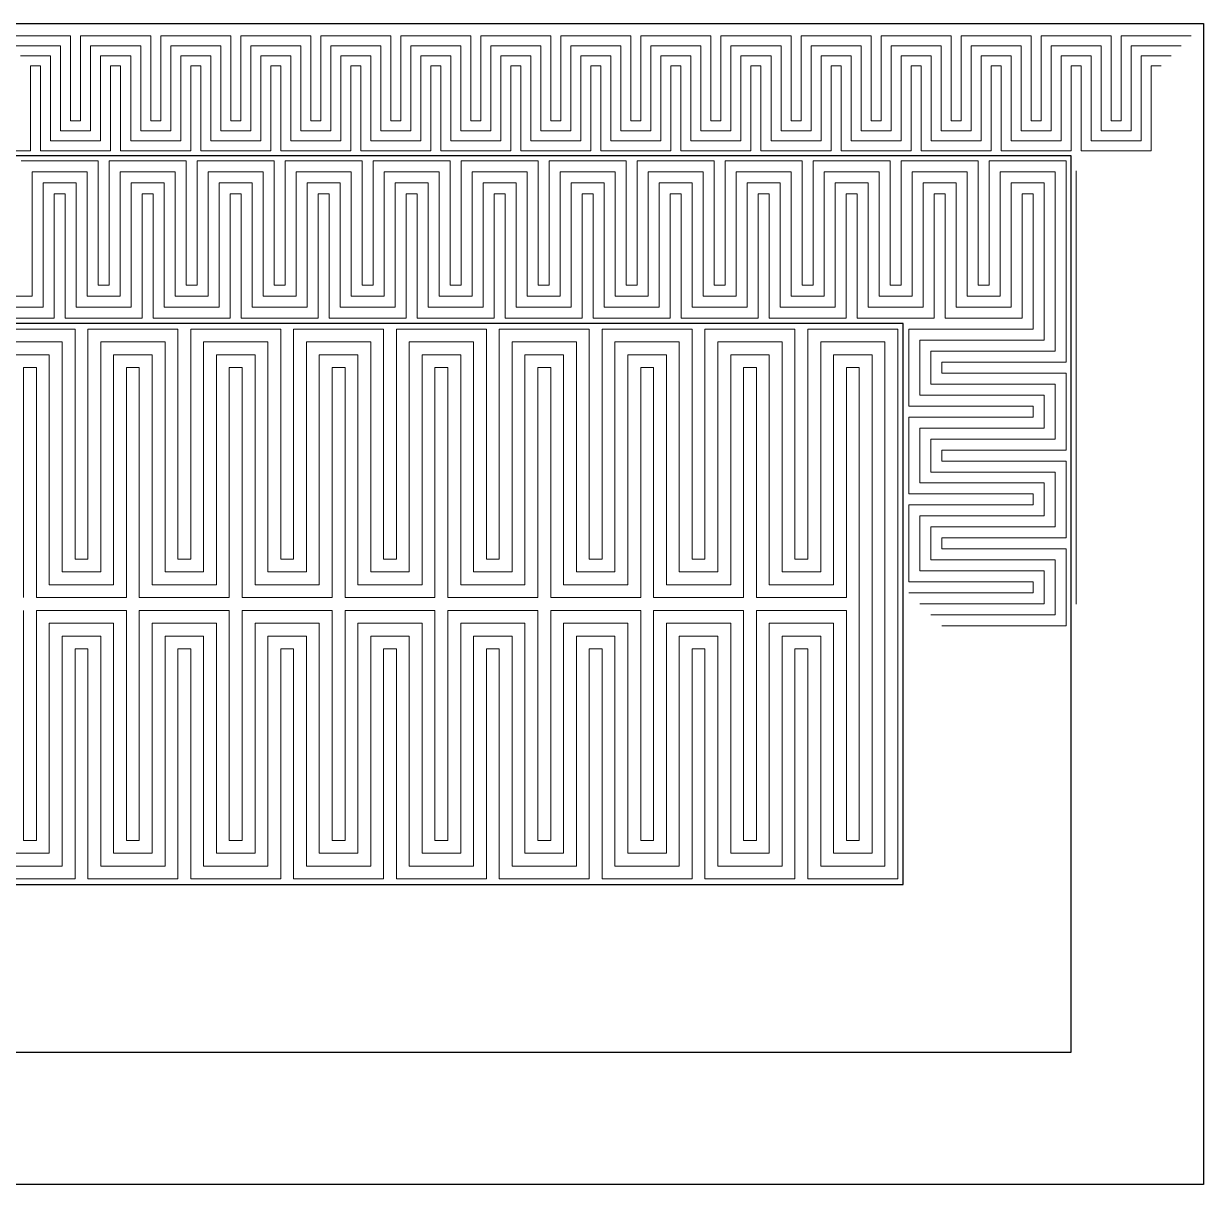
# Model space of a CAD drawing. Header units: millimetres. Extents: x -5937 to 68925, y -3068 to 5300.
# Drawn here: x 35581 to 36404, y 2524 to 3334 of the extents above; entities that cross this region are included whole.
import ezdxf

# ---------------------------------------------------------------- set-up
doc = ezdxf.new("R2010")
doc.units = ezdxf.units.MM
doc.header["$LTSCALE"] = 7
doc.layers.add('参照', color=6, linetype='Continuous', lineweight=9)

msp = doc.modelspace()

# ---------------------------------------------------------------- linework, layer by layer
for p, q in [((35053.984, 3334.086), (36403.984, 3334.086)), ((36403.984, 3334.086), (36403.984, 2524.086)), ((36311.729, 3241.831), (35146.24, 3241.831)), ((36311.729, 2616.342), (36311.729, 3241.831)), ((36194.666, 3124.767), (35263.303, 3124.767)), ((36194.666, 2733.405), (36194.666, 3124.767)), ((35263.303, 2733.405), (36194.666, 2733.405)), ((35146.24, 2616.342), (36311.729, 2616.342)), ((36403.984, 2524.086), (35053.984, 2524.086))]:
    msp.add_line(p, q)
at = {"layer": '参照'}
for p, q in [((35564.977, 3325.586), (35613.83, 3325.586)), ((35613.83, 3325.586), (35613.83, 3266.257)), ((35620.809, 3266.257), (35620.809, 3325.586)), ((35620.809, 3325.586), (35669.663, 3325.586)), ((35669.663, 3325.586), (35669.663, 3266.257)), ((35676.642, 3266.257), (35676.642, 3325.586)), ((35676.642, 3325.586), (35725.495, 3325.586)), ((35725.495, 3325.586), (35725.495, 3266.257)), ((35732.474, 3266.257), (35732.474, 3325.586)), ((35732.474, 3325.586), (35781.327, 3325.586)), ((35781.327, 3325.586), (35781.327, 3266.257)), ((35788.306, 3266.257), (35788.306, 3325.586)), ((35788.306, 3325.586), (35837.16, 3325.586)), ((35837.16, 3325.586), (35837.16, 3266.257)), ((35844.139, 3266.257), (35844.139, 3325.586)), ((35844.139, 3325.586), (35892.992, 3325.586)), ((35892.992, 3325.586), (35892.992, 3266.257)), ((35899.971, 3266.257), (35899.971, 3325.586)), ((35899.971, 3325.586), (35948.825, 3325.586)), ((35948.825, 3325.586), (35948.825, 3266.257)), ((35955.804, 3266.257), (35955.804, 3325.586)), ((35955.804, 3325.586), (36004.657, 3325.586)), ((36004.657, 3325.586), (36004.657, 3266.257)), ((36011.636, 3266.257), (36011.636, 3325.586)), ((36011.636, 3325.586), (36060.49, 3325.586)), ((36060.49, 3325.586), (36060.49, 3266.257)), ((36067.469, 3266.257), (36067.469, 3325.586)), ((36067.469, 3325.586), (36116.322, 3325.586)), ((36116.322, 3325.586), (36116.322, 3266.257)), ((36123.301, 3266.257), (36123.301, 3325.586)), ((36123.301, 3325.586), (36172.155, 3325.586)), ((36172.155, 3325.586), (36172.155, 3266.257)), ((36179.134, 3266.257), (36179.134, 3325.586)), ((36179.134, 3325.586), (36227.987, 3325.586)), ((36227.987, 3325.586), (36227.987, 3266.257)), ((36234.966, 3266.257), (36234.966, 3325.586)), ((36234.966, 3325.586), (36283.82, 3325.586)), ((36283.82, 3325.586), (36283.82, 3266.257)), ((36290.799, 3266.257), (36290.799, 3325.586)), ((36290.799, 3325.586), (36339.652, 3325.586)), ((36339.652, 3325.586), (36339.652, 3266.257)), ((36346.631, 3266.257), (36346.631, 3325.586)), ((36346.631, 3325.586), (36395.484, 3325.586)), ((35571.956, 3318.607), (35606.851, 3318.607)), ((35606.851, 3318.607), (35606.851, 3259.278)), ((35627.788, 3259.278), (35627.788, 3318.607)), ((35627.788, 3318.607), (35662.683, 3318.607)), ((35662.683, 3318.607), (35662.683, 3259.278)), ((35683.621, 3259.278), (35683.621, 3318.607)), ((35683.621, 3318.607), (35718.516, 3318.607)), ((35718.516, 3318.607), (35718.516, 3259.278)), ((35739.453, 3259.278), (35739.453, 3318.607)), ((35739.453, 3318.607), (35774.348, 3318.607)), ((35774.348, 3318.607), (35774.348, 3259.278)), ((35795.286, 3259.278), (35795.286, 3318.607)), ((35795.286, 3318.607), (35830.181, 3318.607)), ((35830.181, 3318.607), (35830.181, 3259.278)), ((35851.118, 3259.278), (35851.118, 3318.607)), ((35851.118, 3318.607), (35886.013, 3318.607)), ((35886.013, 3318.607), (35886.013, 3259.278)), ((35906.95, 3259.278), (35906.95, 3318.607)), ((35906.95, 3318.607), (35941.846, 3318.607)), ((35941.846, 3318.607), (35941.846, 3259.278)), ((35962.783, 3259.278), (35962.783, 3318.607)), ((35962.783, 3318.607), (35997.678, 3318.607)), ((35997.678, 3318.607), (35997.678, 3259.278)), ((36018.615, 3259.278), (36018.615, 3318.607)), ((36018.615, 3318.607), (36053.511, 3318.607)), ((36053.511, 3318.607), (36053.511, 3259.278)), ((36074.448, 3259.278), (36074.448, 3318.607)), ((36074.448, 3318.607), (36109.343, 3318.607)), ((36109.343, 3318.607), (36109.343, 3259.278)), ((36130.28, 3259.278), (36130.28, 3318.607)), ((36130.28, 3318.607), (36165.176, 3318.607)), ((36165.176, 3318.607), (36165.176, 3259.278)), ((36186.113, 3259.278), (36186.113, 3318.607)), ((36186.113, 3318.607), (36221.008, 3318.607)), ((36221.008, 3318.607), (36221.008, 3259.278)), ((36241.945, 3259.278), (36241.945, 3318.607)), ((36241.945, 3318.607), (36276.841, 3318.607)), ((36276.841, 3318.607), (36276.841, 3259.278)), ((36297.778, 3259.278), (36297.778, 3318.607)), ((36297.778, 3318.607), (36332.673, 3318.607)), ((36332.673, 3318.607), (36332.673, 3259.278)), ((36353.61, 3259.278), (36353.61, 3318.607)), ((36353.61, 3318.607), (36388.505, 3318.607)), ((35578.935, 3311.628), (35599.872, 3311.628)), ((35599.872, 3311.628), (35599.872, 3252.299)), ((35634.767, 3252.299), (35634.767, 3311.628)), ((35634.767, 3311.628), (35655.704, 3311.628)), ((35655.704, 3311.628), (35655.704, 3252.299)), ((35690.6, 3252.299), (35690.6, 3311.628)), ((35690.6, 3311.628), (35711.537, 3311.628)), ((35711.537, 3311.628), (35711.537, 3252.299)), ((35746.432, 3252.299), (35746.432, 3311.628)), ((35746.432, 3311.628), (35767.369, 3311.628)), ((35767.369, 3311.628), (35767.369, 3252.299)), ((35802.265, 3252.299), (35802.265, 3311.628)), ((35802.265, 3311.628), (35823.202, 3311.628)), ((35823.202, 3311.628), (35823.202, 3252.299)), ((35858.097, 3252.299), (35858.097, 3311.628)), ((35858.097, 3311.628), (35879.034, 3311.628)), ((35879.034, 3311.628), (35879.034, 3252.299)), ((35913.93, 3252.299), (35913.93, 3311.628)), ((35913.93, 3311.628), (35934.867, 3311.628)), ((35934.867, 3311.628), (35934.867, 3252.299)), ((35969.762, 3252.299), (35969.762, 3311.628)), ((35969.762, 3311.628), (35990.699, 3311.628)), ((35990.699, 3311.628), (35990.699, 3252.299)), ((36025.594, 3252.299), (36025.594, 3311.628)), ((36025.594, 3311.628), (36046.532, 3311.628)), ((36046.532, 3311.628), (36046.532, 3252.299)), ((36081.427, 3252.299), (36081.427, 3311.628)), ((36081.427, 3311.628), (36102.364, 3311.628)), ((36102.364, 3311.628), (36102.364, 3252.299)), ((36137.259, 3252.299), (36137.259, 3311.628)), ((36137.259, 3311.628), (36158.197, 3311.628)), ((36158.197, 3311.628), (36158.197, 3252.299)), ((36193.092, 3252.299), (36193.092, 3311.628)), ((36193.092, 3311.628), (36214.029, 3311.628)), ((36214.029, 3311.628), (36214.029, 3252.299)), ((36248.924, 3252.299), (36248.924, 3311.628)), ((36248.924, 3311.628), (36269.861, 3311.628)), ((36269.861, 3311.628), (36269.861, 3252.299)), ((36304.757, 3252.299), (36304.757, 3311.628)), ((36304.757, 3311.628), (36325.694, 3311.628)), ((36325.694, 3311.628), (36325.694, 3252.299)), ((36360.589, 3252.299), (36360.589, 3311.628)), ((36360.589, 3311.628), (36381.526, 3311.628)), ((35585.914, 3245.32), (35585.914, 3304.649)), ((35585.914, 3304.649), (35592.893, 3304.649)), ((35592.893, 3304.649), (35592.893, 3245.32)), ((35641.746, 3245.32), (35641.746, 3304.649)), ((35641.746, 3304.649), (35648.725, 3304.649)), ((35648.725, 3304.649), (35648.725, 3245.32)), ((35697.579, 3245.32), (35697.579, 3304.649)), ((35697.579, 3304.649), (35704.558, 3304.649)), ((35704.558, 3304.649), (35704.558, 3245.32)), ((35753.411, 3245.32), (35753.411, 3304.649)), ((35753.411, 3304.649), (35760.39, 3304.649)), ((35760.39, 3304.649), (35760.39, 3245.32)), ((35809.244, 3245.32), (35809.244, 3304.649)), ((35809.244, 3304.649), (35816.223, 3304.649)), ((35816.223, 3304.649), (35816.223, 3245.32)), ((35865.076, 3245.32), (35865.076, 3304.649)), ((35865.076, 3304.649), (35872.055, 3304.649)), ((35872.055, 3304.649), (35872.055, 3245.32)), ((35920.909, 3245.32), (35920.909, 3304.649)), ((35920.909, 3304.649), (35927.888, 3304.649)), ((35927.888, 3304.649), (35927.888, 3245.32)), ((35976.741, 3245.32), (35976.741, 3304.649)), ((35976.741, 3304.649), (35983.72, 3304.649)), ((35983.72, 3304.649), (35983.72, 3245.32)), ((36032.573, 3245.32), (36032.573, 3304.649)), ((36032.573, 3304.649), (36039.553, 3304.649)), ((36039.553, 3304.649), (36039.553, 3245.32)), ((36088.406, 3245.32), (36088.406, 3304.649)), ((36088.406, 3304.649), (36095.385, 3304.649)), ((36095.385, 3304.649), (36095.385, 3245.32)), ((36144.238, 3245.32), (36144.238, 3304.649)), ((36144.238, 3304.649), (36151.217, 3304.649)), ((36151.217, 3304.649), (36151.217, 3245.32)), ((36200.071, 3245.32), (36200.071, 3304.649)), ((36200.071, 3304.649), (36207.05, 3304.649)), ((36207.05, 3304.649), (36207.05, 3245.32)), ((36255.903, 3245.32), (36255.903, 3304.649)), ((36255.903, 3304.649), (36262.882, 3304.649)), ((36262.882, 3304.649), (36262.882, 3245.32)), ((36311.736, 3245.32), (36311.736, 3304.649)), ((36311.736, 3304.649), (36318.715, 3304.649)), ((36318.715, 3304.649), (36318.715, 3245.32)), ((36367.568, 3245.32), (36367.568, 3304.649)), ((36367.568, 3304.649), (36374.547, 3304.649)), ((35606.851, 3259.278), (35627.788, 3259.278)), ((35613.83, 3266.257), (35620.809, 3266.257)), ((35662.683, 3259.278), (35683.621, 3259.278)), ((35669.663, 3266.257), (35676.642, 3266.257)), ((35718.516, 3259.278), (35739.453, 3259.278)), ((35725.495, 3266.257), (35732.474, 3266.257)), ((35774.348, 3259.278), (35795.286, 3259.278)), ((35781.327, 3266.257), (35788.306, 3266.257)), ((35830.181, 3259.278), (35851.118, 3259.278)), ((35837.16, 3266.257), (35844.139, 3266.257)), ((35886.013, 3259.278), (35906.95, 3259.278)), ((35892.992, 3266.257), (35899.971, 3266.257)), ((35941.846, 3259.278), (35962.783, 3259.278)), ((35948.825, 3266.257), (35955.804, 3266.257)), ((35997.678, 3259.278), (36018.615, 3259.278)), ((36004.657, 3266.257), (36011.636, 3266.257)), ((36053.511, 3259.278), (36074.448, 3259.278)), ((36060.49, 3266.257), (36067.469, 3266.257)), ((36109.343, 3259.278), (36130.28, 3259.278)), ((36116.322, 3266.257), (36123.301, 3266.257)), ((36165.176, 3259.278), (36186.113, 3259.278)), ((36172.155, 3266.257), (36179.134, 3266.257)), ((36221.008, 3259.278), (36241.945, 3259.278)), ((36227.987, 3266.257), (36234.966, 3266.257)), ((36276.841, 3259.278), (36297.778, 3259.278)), ((36283.82, 3266.257), (36290.799, 3266.257)), ((36332.673, 3259.278), (36353.61, 3259.278)), ((36339.652, 3266.257), (36346.631, 3266.257)), ((35599.872, 3252.299), (35634.767, 3252.299)), ((35655.704, 3252.299), (35690.6, 3252.299)), ((35711.537, 3252.299), (35746.432, 3252.299)), ((35767.369, 3252.299), (35802.265, 3252.299)), ((35823.202, 3252.299), (35858.097, 3252.299)), ((35879.034, 3252.299), (35913.93, 3252.299)), ((35934.867, 3252.299), (35969.762, 3252.299)), ((35990.699, 3252.299), (36025.594, 3252.299)), ((36046.532, 3252.299), (36081.427, 3252.299)), ((36102.364, 3252.299), (36137.259, 3252.299)), ((36158.197, 3252.299), (36193.092, 3252.299)), ((36214.029, 3252.299), (36248.924, 3252.299)), ((36269.861, 3252.299), (36304.757, 3252.299)), ((36325.694, 3252.299), (36360.589, 3252.299)), ((35537.06, 3245.32), (35585.914, 3245.32)), ((35592.893, 3245.32), (35641.746, 3245.32)), ((35648.725, 3245.32), (35697.579, 3245.32)), ((35704.558, 3245.32), (35753.411, 3245.32)), ((35760.39, 3245.32), (35809.244, 3245.32)), ((35816.223, 3245.32), (35865.076, 3245.32)), ((35872.055, 3245.32), (35920.909, 3245.32)), ((35927.888, 3245.32), (35976.741, 3245.32)), ((35983.72, 3245.32), (36032.573, 3245.32)), ((36039.553, 3245.32), (36088.406, 3245.32)), ((36095.385, 3245.32), (36144.238, 3245.32)), ((36151.217, 3245.32), (36200.071, 3245.32)), ((36207.05, 3245.32), (36255.903, 3245.32)), ((36262.882, 3245.32), (36311.736, 3245.32)), ((36318.715, 3245.32), (36367.568, 3245.32)), ((35633.145, 3238.341), (35579.376, 3238.341)), ((35633.081, 3151.62), (35633.081, 3238.341)), ((35694.523, 3238.341), (35640.754, 3238.341)), ((35640.754, 3151.62), (35640.754, 3238.341)), ((35694.459, 3151.62), (35694.459, 3238.341)), ((35755.901, 3238.341), (35702.132, 3238.341)), ((35702.132, 3151.62), (35702.132, 3238.341)), ((35755.837, 3151.62), (35755.837, 3238.341)), ((35817.279, 3238.341), (35763.51, 3238.341)), ((35763.51, 3151.62), (35763.51, 3238.341)), ((35817.215, 3151.62), (35817.215, 3238.341)), ((35878.657, 3238.341), (35824.888, 3238.341)), ((35824.888, 3151.62), (35824.888, 3238.341)), ((35878.593, 3151.62), (35878.593, 3238.341)), ((35940.035, 3238.341), (35886.266, 3238.341)), ((35886.266, 3151.62), (35886.266, 3238.341)), ((35939.971, 3151.62), (35939.971, 3238.341)), ((36001.413, 3238.341), (35947.644, 3238.341)), ((35947.644, 3151.62), (35947.644, 3238.341)), ((36001.349, 3151.62), (36001.349, 3238.341)), ((36062.791, 3238.341), (36009.022, 3238.341)), ((36009.022, 3151.62), (36009.022, 3238.341)), ((36062.727, 3151.62), (36062.727, 3238.341)), ((36124.169, 3238.341), (36070.4, 3238.341)), ((36070.4, 3151.62), (36070.4, 3238.341)), ((36124.105, 3151.62), (36124.105, 3238.341)), ((36185.547, 3238.341), (36131.778, 3238.341)), ((36131.778, 3151.62), (36131.778, 3238.341)), ((36185.483, 3151.62), (36185.483, 3238.341)), ((36246.925, 3238.341), (36193.156, 3238.341)), ((36193.156, 3151.62), (36193.156, 3238.341)), ((36246.861, 3151.62), (36246.861, 3238.341)), ((36254.534, 3151.62), (36254.534, 3238.341)), ((36308.303, 3238.341), (36254.534, 3238.341)), ((36308.239, 3238.341), (36308.239, 3097.914)), ((35625.409, 3230.669), (35587.048, 3230.669)), ((35587.048, 3143.948), (35587.048, 3230.669)), ((35625.409, 3143.948), (35625.409, 3230.669)), ((35686.787, 3230.669), (35648.426, 3230.669)), ((35648.426, 3143.948), (35648.426, 3230.669)), ((35686.787, 3143.948), (35686.787, 3230.669)), ((35748.165, 3230.669), (35709.804, 3230.669)), ((35709.804, 3143.948), (35709.804, 3230.669)), ((35748.165, 3143.948), (35748.165, 3230.669)), ((35809.543, 3230.669), (35771.182, 3230.669)), ((35771.182, 3143.948), (35771.182, 3230.669)), ((35809.543, 3143.948), (35809.543, 3230.669)), ((35870.921, 3230.669), (35832.56, 3230.669)), ((35832.56, 3143.948), (35832.56, 3230.669)), ((35870.921, 3143.948), (35870.921, 3230.669)), ((35932.299, 3230.669), (35893.938, 3230.669)), ((35893.938, 3143.948), (35893.938, 3230.669)), ((35932.299, 3143.948), (35932.299, 3230.669)), ((35993.677, 3230.669), (35955.316, 3230.669)), ((35955.316, 3143.948), (35955.316, 3230.669)), ((35993.677, 3143.948), (35993.677, 3230.669)), ((36055.055, 3230.669), (36016.694, 3230.669)), ((36016.694, 3143.948), (36016.694, 3230.669)), ((36055.055, 3143.948), (36055.055, 3230.669)), ((36116.433, 3230.669), (36078.072, 3230.669)), ((36078.072, 3143.948), (36078.072, 3230.669)), ((36116.433, 3143.948), (36116.433, 3230.669)), ((36177.811, 3230.669), (36139.45, 3230.669)), ((36139.45, 3143.948), (36139.45, 3230.669)), ((36177.811, 3143.948), (36177.811, 3230.669)), ((36239.189, 3230.669), (36200.828, 3230.669)), ((36200.828, 3143.948), (36200.828, 3230.669)), ((36239.189, 3143.948), (36239.189, 3230.669)), ((36262.206, 3143.948), (36262.206, 3230.669)), ((36300.567, 3230.669), (36262.206, 3230.669)), ((36300.567, 3230.669), (36300.567, 3105.587)), ((35617.737, 3222.996), (35594.72, 3222.996)), ((35594.72, 3136.276), (35594.72, 3222.996)), ((35617.737, 3136.276), (35617.737, 3222.996)), ((35679.115, 3222.996), (35656.098, 3222.996)), ((35656.098, 3136.276), (35656.098, 3222.996)), ((35679.115, 3136.276), (35679.115, 3222.996)), ((35740.493, 3222.996), (35717.476, 3222.996)), ((35717.476, 3136.276), (35717.476, 3222.996)), ((35740.493, 3136.276), (35740.493, 3222.996)), ((35801.871, 3222.996), (35778.854, 3222.996)), ((35778.854, 3136.276), (35778.854, 3222.996)), ((35801.871, 3136.276), (35801.871, 3222.996)), ((35863.249, 3222.996), (35840.232, 3222.996)), ((35840.232, 3136.276), (35840.232, 3222.996)), ((35863.249, 3136.276), (35863.249, 3222.996)), ((35924.627, 3222.996), (35901.61, 3222.996)), ((35901.61, 3136.276), (35901.61, 3222.996)), ((35924.627, 3136.276), (35924.627, 3222.996)), ((35986.005, 3222.996), (35962.988, 3222.996)), ((35962.988, 3136.276), (35962.988, 3222.996)), ((35986.005, 3136.276), (35986.005, 3222.996)), ((36047.383, 3222.996), (36024.366, 3222.996)), ((36024.366, 3136.276), (36024.366, 3222.996)), ((36047.383, 3136.276), (36047.383, 3222.996)), ((36108.761, 3222.996), (36085.744, 3222.996)), ((36085.744, 3136.276), (36085.744, 3222.996)), ((36108.761, 3136.276), (36108.761, 3222.996)), ((36170.139, 3222.996), (36147.122, 3222.996)), ((36147.122, 3136.276), (36147.122, 3222.996)), ((36170.139, 3136.276), (36170.139, 3222.996)), ((36231.517, 3222.996), (36208.5, 3222.996)), ((36208.5, 3136.276), (36208.5, 3222.996)), ((36231.517, 3136.276), (36231.517, 3222.996)), ((36269.878, 3136.276), (36269.878, 3222.996)), ((36292.895, 3222.996), (36269.878, 3222.996)), ((36292.895, 3222.996), (36292.895, 3113.259)), ((35610.065, 3215.324), (35602.392, 3215.324)), ((35602.392, 3128.603), (35602.392, 3215.324)), ((35610.065, 3128.603), (35610.065, 3215.324)), ((35671.443, 3215.324), (35663.77, 3215.324)), ((35663.77, 3128.603), (35663.77, 3215.324)), ((35671.443, 3128.603), (35671.443, 3215.324)), ((35732.821, 3215.324), (35725.148, 3215.324)), ((35725.148, 3128.603), (35725.148, 3215.324)), ((35732.821, 3128.603), (35732.821, 3215.324)), ((35794.199, 3215.324), (35786.526, 3215.324)), ((35786.526, 3128.603), (35786.526, 3215.324)), ((35794.199, 3128.603), (35794.199, 3215.324)), ((35855.577, 3215.324), (35847.904, 3215.324)), ((35847.904, 3128.603), (35847.904, 3215.324)), ((35855.577, 3128.603), (35855.577, 3215.324)), ((35916.955, 3215.324), (35909.282, 3215.324)), ((35909.282, 3128.603), (35909.282, 3215.324)), ((35916.955, 3128.603), (35916.955, 3215.324)), ((35978.333, 3215.324), (35970.66, 3215.324)), ((35970.66, 3128.603), (35970.66, 3215.324)), ((35978.333, 3128.603), (35978.333, 3215.324)), ((36039.711, 3215.324), (36032.038, 3215.324)), ((36032.038, 3128.603), (36032.038, 3215.324)), ((36039.711, 3128.603), (36039.711, 3215.324)), ((36101.089, 3215.324), (36093.416, 3215.324)), ((36093.416, 3128.603), (36093.416, 3215.324)), ((36101.089, 3128.603), (36101.089, 3215.324)), ((36162.467, 3215.324), (36154.794, 3215.324)), ((36154.794, 3128.603), (36154.794, 3215.324)), ((36162.467, 3128.603), (36162.467, 3215.324)), ((36223.845, 3215.324), (36216.172, 3215.324)), ((36216.172, 3128.603), (36216.172, 3215.324)), ((36223.845, 3128.603), (36223.845, 3215.324)), ((36277.55, 3128.603), (36277.55, 3215.324)), ((36285.223, 3215.324), (36277.55, 3215.324)), ((36285.223, 3215.324), (36285.223, 3120.931)), ((35587.048, 3143.948), (35564.031, 3143.948)), ((35648.426, 3143.948), (35625.409, 3143.948)), ((35640.754, 3151.62), (35633.081, 3151.62)), ((35709.804, 3143.948), (35686.787, 3143.948)), ((35702.132, 3151.62), (35694.459, 3151.62)), ((35771.182, 3143.948), (35748.165, 3143.948)), ((35763.51, 3151.62), (35755.837, 3151.62)), ((35832.56, 3143.948), (35809.543, 3143.948)), ((35824.888, 3151.62), (35817.215, 3151.62)), ((35893.938, 3143.948), (35870.921, 3143.948)), ((35886.266, 3151.62), (35878.593, 3151.62)), ((35955.316, 3143.948), (35932.299, 3143.948)), ((35947.644, 3151.62), (35939.971, 3151.62)), ((36016.694, 3143.948), (35993.677, 3143.948)), ((36009.022, 3151.62), (36001.349, 3151.62)), ((36078.072, 3143.948), (36055.055, 3143.948)), ((36070.4, 3151.62), (36062.727, 3151.62)), ((36139.45, 3143.948), (36116.433, 3143.948)), ((36131.778, 3151.62), (36124.105, 3151.62)), ((36200.828, 3143.948), (36177.811, 3143.948)), ((36193.156, 3151.62), (36185.483, 3151.62)), ((36262.206, 3143.948), (36239.189, 3143.948)), ((36254.534, 3151.62), (36246.861, 3151.62)), ((35594.72, 3136.276), (35556.359, 3136.276)), ((35656.098, 3136.276), (35617.737, 3136.276)), ((35717.476, 3136.276), (35679.115, 3136.276)), ((35778.854, 3136.276), (35740.493, 3136.276)), ((35840.232, 3136.276), (35801.871, 3136.276)), ((35901.61, 3136.276), (35863.249, 3136.276)), ((35962.988, 3136.276), (35924.627, 3136.276)), ((36024.366, 3136.276), (35986.005, 3136.276)), ((36085.744, 3136.276), (36047.383, 3136.276)), ((36147.122, 3136.276), (36108.761, 3136.276)), ((36208.5, 3136.276), (36170.139, 3136.276)), ((36269.878, 3136.276), (36231.517, 3136.276)), ((35602.392, 3128.603), (35548.687, 3128.603)), ((35663.77, 3128.603), (35610.065, 3128.603)), ((35725.148, 3128.603), (35671.443, 3128.603)), ((35786.526, 3128.603), (35732.821, 3128.603)), ((35847.904, 3128.603), (35794.199, 3128.603)), ((35909.282, 3128.603), (35855.577, 3128.603)), ((35970.66, 3128.603), (35916.955, 3128.603)), ((36032.038, 3128.603), (35978.333, 3128.603)), ((36093.416, 3128.603), (36039.711, 3128.603)), ((36154.794, 3128.603), (36101.089, 3128.603)), ((36216.172, 3128.603), (36162.467, 3128.603)), ((36277.55, 3128.603), (36223.845, 3128.603)), ((35554.111, 3120.931), (35616.886, 3120.931)), ((35616.886, 3120.931), (35616.886, 2960.474)), ((35625.854, 3120.931), (35625.854, 2960.474)), ((35625.854, 3120.931), (35688.629, 3120.931)), ((35688.629, 3120.931), (35688.629, 2960.474)), ((35697.597, 3120.931), (35697.597, 2960.474)), ((35697.597, 3120.931), (35760.372, 3120.931)), ((35760.372, 3120.931), (35760.372, 2960.474)), ((35769.34, 3120.931), (35769.34, 2960.474)), ((35769.34, 3120.931), (35832.115, 3120.931)), ((35832.115, 3120.931), (35832.115, 2960.474)), ((35841.083, 3120.931), (35841.083, 2960.474)), ((35841.083, 3120.931), (35903.858, 3120.931)), ((35903.858, 3120.931), (35903.858, 2960.474)), ((35912.826, 3120.931), (35912.826, 2960.474)), ((35912.826, 3120.931), (35975.601, 3120.931)), ((35975.601, 3120.931), (35975.601, 2960.474)), ((35984.569, 3120.931), (35984.569, 2960.474)), ((35984.569, 3120.931), (36047.344, 3120.931)), ((36047.344, 3120.931), (36047.344, 2960.474)), ((36056.312, 3120.931), (36056.312, 2960.474)), ((36056.312, 3120.931), (36119.087, 3120.931)), ((36119.087, 3120.931), (36119.087, 2960.474)), ((36128.054, 3120.931), (36128.054, 2960.474)), ((36128.054, 3120.931), (36190.829, 3120.931)), ((36190.829, 2737.241), (36190.829, 3120.931)), ((36198.502, 3120.931), (36285.223, 3120.931)), ((36198.502, 3067.225), (36198.502, 3120.931)), ((35607.918, 3111.963), (35563.079, 3111.963)), ((35607.918, 3111.963), (35607.918, 2951.506)), ((35679.661, 3111.963), (35634.822, 3111.963)), ((35634.822, 3111.963), (35634.822, 2951.506)), ((35679.661, 3111.963), (35679.661, 2951.506)), ((35706.565, 3111.963), (35706.565, 2951.506)), ((35751.404, 3111.963), (35706.565, 3111.963)), ((35751.404, 3111.963), (35751.404, 2951.506)), ((35823.147, 3111.963), (35778.308, 3111.963)), ((35778.308, 3111.963), (35778.308, 2951.506)), ((35823.147, 3111.963), (35823.147, 2951.506)), ((35850.051, 3111.963), (35850.051, 2951.506)), ((35894.89, 3111.963), (35850.051, 3111.963)), ((35894.89, 3111.963), (35894.89, 2951.506)), ((35966.633, 3111.963), (35921.794, 3111.963)), ((35921.794, 3111.963), (35921.794, 2951.506)), ((35966.633, 3111.963), (35966.633, 2951.506)), ((35993.536, 3111.963), (35993.536, 2951.506)), ((36038.376, 3111.963), (35993.536, 3111.963)), ((36038.376, 3111.963), (36038.376, 2951.506)), ((36110.119, 3111.963), (36065.279, 3111.963)), ((36065.279, 3111.963), (36065.279, 2951.506)), ((36110.119, 3111.963), (36110.119, 2951.506)), ((36137.022, 3111.963), (36137.022, 2951.506)), ((36181.862, 3111.963), (36137.022, 3111.963)), ((36181.862, 2746.209), (36181.862, 3111.963)), ((36206.174, 3113.259), (36292.895, 3113.259)), ((36206.174, 3074.898), (36206.174, 3113.259)), ((35598.95, 3102.995), (35572.047, 3102.995)), ((35598.95, 3102.995), (35598.95, 2942.538)), ((35670.693, 3102.995), (35643.79, 3102.995)), ((35643.79, 3102.995), (35643.79, 2942.538)), ((35670.693, 3102.995), (35670.693, 2942.538)), ((35715.533, 3102.995), (35715.533, 2942.538)), ((35742.436, 3102.995), (35715.533, 3102.995)), ((35742.436, 3102.995), (35742.436, 2942.538)), ((35814.179, 3102.995), (35787.276, 3102.995)), ((35787.276, 3102.995), (35787.276, 2942.538)), ((35814.179, 3102.995), (35814.179, 2942.538)), ((35859.019, 3102.995), (35859.019, 2942.538)), ((35885.922, 3102.995), (35859.019, 3102.995)), ((35885.922, 3102.995), (35885.922, 2942.538)), ((35957.665, 3102.995), (35930.761, 3102.995)), ((35930.761, 3102.995), (35930.761, 2942.538)), ((35957.665, 3102.995), (35957.665, 2942.538)), ((36002.504, 3102.995), (36002.504, 2942.538)), ((36029.408, 3102.995), (36002.504, 3102.995)), ((36029.408, 3102.995), (36029.408, 2942.538)), ((36101.151, 3102.995), (36074.247, 3102.995)), ((36074.247, 3102.995), (36074.247, 2942.538)), ((36101.151, 3102.995), (36101.151, 2942.538)), ((36145.99, 3102.995), (36145.99, 2942.538)), ((36172.894, 3102.995), (36145.99, 3102.995)), ((36172.894, 2755.177), (36172.894, 3102.995)), ((36213.846, 3105.587), (36300.567, 3105.587)), ((36213.846, 3082.57), (36213.846, 3105.587)), ((36221.518, 3097.914), (36308.239, 3097.914)), ((36221.518, 3090.242), (36221.518, 3097.914)), ((35581.015, 3094.028), (35581.015, 2933.57)), ((35589.983, 3094.028), (35581.015, 3094.028)), ((35589.983, 3094.028), (35589.983, 2933.57)), ((35661.726, 3094.028), (35652.758, 3094.028)), ((35652.758, 3094.028), (35652.758, 2933.57)), ((35661.726, 3094.028), (35661.726, 2933.57)), ((35724.501, 3094.028), (35724.501, 2933.57)), ((35733.468, 3094.028), (35724.501, 3094.028)), ((35733.468, 3094.028), (35733.468, 2933.57)), ((35805.211, 3094.028), (35796.243, 3094.028)), ((35796.243, 3094.028), (35796.243, 2933.57)), ((35805.211, 3094.028), (35805.211, 2933.57)), ((35867.986, 3094.028), (35867.986, 2933.57)), ((35876.954, 3094.028), (35867.986, 3094.028)), ((35876.954, 3094.028), (35876.954, 2933.57)), ((35948.697, 3094.028), (35939.729, 3094.028)), ((35939.729, 3094.028), (35939.729, 2933.57)), ((35948.697, 3094.028), (35948.697, 2933.57)), ((36011.472, 3094.028), (36011.472, 2933.57)), ((36020.44, 3094.028), (36011.472, 3094.028)), ((36020.44, 3094.028), (36020.44, 2933.57)), ((36092.183, 3094.028), (36083.215, 3094.028)), ((36083.215, 3094.028), (36083.215, 2933.57)), ((36092.183, 3094.028), (36092.183, 2933.57)), ((36163.926, 3094.028), (36154.958, 3094.028)), ((36154.958, 3094.028), (36154.958, 2933.57)), ((36163.926, 2764.145), (36163.926, 3094.028)), ((36221.518, 3090.242), (36308.239, 3090.242)), ((36308.239, 3036.536), (36308.239, 3090.242)), ((36213.846, 3082.57), (36300.567, 3082.57)), ((36300.567, 3044.209), (36300.567, 3082.57)), ((36206.174, 3074.898), (36292.895, 3074.898)), ((36292.895, 3051.881), (36292.895, 3074.898)), ((36198.502, 3067.225), (36285.223, 3067.225)), ((36285.223, 3059.553), (36285.223, 3067.225)), ((36198.502, 3059.553), (36285.223, 3059.553)), ((36198.502, 3005.847), (36198.502, 3059.553)), ((36206.174, 3051.881), (36292.895, 3051.881)), ((36206.174, 3013.52), (36206.174, 3051.881)), ((36213.846, 3044.209), (36300.567, 3044.209)), ((36213.846, 3021.192), (36213.846, 3044.209)), ((36221.518, 3036.536), (36308.239, 3036.536)), ((36221.518, 3028.864), (36221.518, 3036.536)), ((36221.518, 3028.864), (36308.239, 3028.864)), ((36308.239, 2975.158), (36308.239, 3028.864)), ((36213.846, 3021.192), (36300.567, 3021.192)), ((36300.567, 2982.831), (36300.567, 3021.192)), ((36206.174, 3013.52), (36292.895, 3013.52)), ((36292.895, 2990.503), (36292.895, 3013.52)), ((36198.502, 3005.847), (36285.223, 3005.847)), ((36285.223, 2998.175), (36285.223, 3005.847)), ((36198.502, 2998.175), (36285.223, 2998.175)), ((36198.502, 2944.469), (36198.502, 2998.175)), ((36206.174, 2990.503), (36292.895, 2990.503)), ((36206.174, 2952.142), (36206.174, 2990.503)), ((36213.846, 2982.831), (36300.567, 2982.831)), ((36213.846, 2959.814), (36213.846, 2982.831)), ((36221.518, 2975.158), (36308.239, 2975.158)), ((36221.518, 2967.486), (36221.518, 2975.158)), ((36221.518, 2967.486), (36308.239, 2967.486)), ((36308.239, 2913.78), (36308.239, 2967.486)), ((35625.854, 2960.474), (35616.886, 2960.474)), ((35697.597, 2960.474), (35688.629, 2960.474)), ((35769.34, 2960.474), (35760.372, 2960.474)), ((35841.083, 2960.474), (35832.115, 2960.474)), ((35912.826, 2960.474), (35903.858, 2960.474)), ((35984.569, 2960.474), (35975.601, 2960.474)), ((36056.312, 2960.474), (36047.344, 2960.474)), ((36128.054, 2960.474), (36119.087, 2960.474)), ((36213.846, 2959.814), (36300.567, 2959.814)), ((36300.567, 2921.453), (36300.567, 2959.814)), ((35634.822, 2951.506), (35607.918, 2951.506)), ((35706.565, 2951.506), (35679.661, 2951.506)), ((35778.308, 2951.506), (35751.404, 2951.506)), ((35850.051, 2951.506), (35823.147, 2951.506)), ((35921.794, 2951.506), (35894.89, 2951.506)), ((35993.536, 2951.506), (35966.633, 2951.506)), ((36065.279, 2951.506), (36038.376, 2951.506)), ((36137.022, 2951.506), (36110.119, 2951.506)), ((36206.174, 2952.142), (36292.895, 2952.142)), ((36292.895, 2929.125), (36292.895, 2952.142)), ((35643.79, 2942.538), (35598.95, 2942.538)), ((35715.533, 2942.538), (35670.693, 2942.538)), ((35787.276, 2942.538), (35742.436, 2942.538)), ((35859.019, 2942.538), (35814.179, 2942.538)), ((35930.761, 2942.538), (35885.922, 2942.538)), ((36002.504, 2942.538), (35957.665, 2942.538)), ((36074.247, 2942.538), (36029.408, 2942.538)), ((36145.99, 2942.538), (36101.151, 2942.538)), ((36198.502, 2944.469), (36285.223, 2944.469)), ((36285.223, 2936.797), (36285.223, 2944.469)), ((35589.983, 2933.57), (35652.758, 2933.57)), ((35661.726, 2933.57), (35724.501, 2933.57)), ((35733.468, 2933.57), (35796.243, 2933.57)), ((35805.211, 2933.57), (35867.986, 2933.57)), ((35876.954, 2933.57), (35939.729, 2933.57)), ((35948.697, 2933.57), (36011.472, 2933.57)), ((36020.44, 2933.57), (36083.215, 2933.57)), ((36092.183, 2933.57), (36154.958, 2933.57)), ((35581.015, 2764.145), (35581.015, 2924.602)), ((35589.983, 2924.602), (35652.758, 2924.602)), ((35589.983, 2764.145), (35589.983, 2924.602)), ((35652.758, 2764.145), (35652.758, 2924.602)), ((35661.726, 2924.602), (35724.501, 2924.602)), ((35661.726, 2764.145), (35661.726, 2924.602)), ((35724.501, 2764.145), (35724.501, 2924.602)), ((35733.468, 2924.602), (35796.243, 2924.602)), ((35733.468, 2764.145), (35733.468, 2924.602)), ((35796.243, 2764.145), (35796.243, 2924.602)), ((35805.211, 2924.602), (35867.986, 2924.602)), ((35805.211, 2764.145), (35805.211, 2924.602)), ((35867.986, 2764.145), (35867.986, 2924.602)), ((35876.954, 2924.602), (35939.729, 2924.602)), ((35876.954, 2764.145), (35876.954, 2924.602)), ((35939.729, 2764.145), (35939.729, 2924.602)), ((35948.697, 2924.602), (36011.472, 2924.602)), ((35948.697, 2764.145), (35948.697, 2924.602)), ((36011.472, 2764.145), (36011.472, 2924.602)), ((36020.44, 2924.602), (36083.215, 2924.602)), ((36020.44, 2764.145), (36020.44, 2924.602)), ((36083.215, 2764.145), (36083.215, 2924.602)), ((36092.183, 2924.602), (36154.958, 2924.602)), ((36092.183, 2764.145), (36092.183, 2924.602)), ((36154.958, 2764.145), (36154.958, 2924.602)), ((35643.79, 2915.634), (35598.95, 2915.634)), ((35598.95, 2755.177), (35598.95, 2915.634)), ((35643.79, 2755.177), (35643.79, 2915.634)), ((35715.533, 2915.634), (35670.693, 2915.634)), ((35670.693, 2755.177), (35670.693, 2915.634)), ((35715.533, 2755.177), (35715.533, 2915.634)), ((35787.276, 2915.634), (35742.436, 2915.634)), ((35742.436, 2755.177), (35742.436, 2915.634)), ((35787.276, 2755.177), (35787.276, 2915.634)), ((35859.019, 2915.634), (35814.179, 2915.634)), ((35814.179, 2755.177), (35814.179, 2915.634)), ((35859.019, 2755.177), (35859.019, 2915.634)), ((35930.761, 2915.634), (35885.922, 2915.634)), ((35885.922, 2755.177), (35885.922, 2915.634)), ((35930.761, 2755.177), (35930.761, 2915.634)), ((36002.504, 2915.634), (35957.665, 2915.634)), ((35957.665, 2755.177), (35957.665, 2915.634)), ((36002.504, 2755.177), (36002.504, 2915.634)), ((36074.247, 2915.634), (36029.408, 2915.634)), ((36029.408, 2755.177), (36029.408, 2915.634)), ((36074.247, 2755.177), (36074.247, 2915.634)), ((36145.99, 2915.634), (36101.151, 2915.634)), ((36101.151, 2755.177), (36101.151, 2915.634)), ((36145.99, 2755.177), (36145.99, 2915.634)), ((35634.822, 2906.667), (35607.918, 2906.667)), ((35607.918, 2746.209), (35607.918, 2906.667)), ((35634.822, 2746.209), (35634.822, 2906.667)), ((35706.565, 2906.667), (35679.661, 2906.667)), ((35679.661, 2746.209), (35679.661, 2906.667)), ((35706.565, 2746.209), (35706.565, 2906.667)), ((35778.308, 2906.667), (35751.404, 2906.667)), ((35751.404, 2746.209), (35751.404, 2906.667)), ((35778.308, 2746.209), (35778.308, 2906.667)), ((35850.051, 2906.667), (35823.147, 2906.667)), ((35823.147, 2746.209), (35823.147, 2906.667)), ((35850.051, 2746.209), (35850.051, 2906.667)), ((35921.794, 2906.667), (35894.89, 2906.667)), ((35894.89, 2746.209), (35894.89, 2906.667)), ((35921.794, 2746.209), (35921.794, 2906.667)), ((35993.536, 2906.667), (35966.633, 2906.667)), ((35966.633, 2746.209), (35966.633, 2906.667)), ((35993.536, 2746.209), (35993.536, 2906.667)), ((36065.279, 2906.667), (36038.376, 2906.667)), ((36038.376, 2746.209), (36038.376, 2906.667)), ((36065.279, 2746.209), (36065.279, 2906.667)), ((36137.022, 2906.667), (36110.119, 2906.667)), ((36110.119, 2746.209), (36110.119, 2906.667)), ((36137.022, 2746.209), (36137.022, 2906.667)), ((35625.854, 2897.699), (35616.886, 2897.699)), ((35616.886, 2737.241), (35616.886, 2897.699)), ((35625.854, 2737.241), (35625.854, 2897.699)), ((35697.597, 2897.699), (35688.629, 2897.699)), ((35688.629, 2737.241), (35688.629, 2897.699)), ((35697.597, 2737.241), (35697.597, 2897.699)), ((35769.34, 2897.699), (35760.372, 2897.699)), ((35760.372, 2737.241), (35760.372, 2897.699)), ((35769.34, 2737.241), (35769.34, 2897.699)), ((35841.083, 2897.699), (35832.115, 2897.699)), ((35832.115, 2737.241), (35832.115, 2897.699)), ((35841.083, 2737.241), (35841.083, 2897.699)), ((35912.826, 2897.699), (35903.858, 2897.699)), ((35903.858, 2737.241), (35903.858, 2897.699)), ((35912.826, 2737.241), (35912.826, 2897.699)), ((35984.569, 2897.699), (35975.601, 2897.699)), ((35975.601, 2737.241), (35975.601, 2897.699)), ((35984.569, 2737.241), (35984.569, 2897.699)), ((36056.312, 2897.699), (36047.344, 2897.699)), ((36047.344, 2737.241), (36047.344, 2897.699)), ((36056.312, 2737.241), (36056.312, 2897.699)), ((36128.054, 2897.699), (36119.087, 2897.699)), ((36119.087, 2737.241), (36119.087, 2897.699)), ((36128.054, 2737.241), (36128.054, 2897.699)), ((35589.983, 2764.145), (35581.015, 2764.145)), ((35661.726, 2764.145), (35652.758, 2764.145)), ((35733.468, 2764.145), (35724.501, 2764.145)), ((35805.211, 2764.145), (35796.243, 2764.145)), ((35876.954, 2764.145), (35867.986, 2764.145)), ((35948.697, 2764.145), (35939.729, 2764.145)), ((36020.44, 2764.145), (36011.472, 2764.145)), ((36092.183, 2764.145), (36083.215, 2764.145)), ((36163.926, 2764.145), (36154.958, 2764.145)), ((35598.95, 2755.177), (35572.047, 2755.177)), ((35670.693, 2755.177), (35643.79, 2755.177)), ((35742.436, 2755.177), (35715.533, 2755.177)), ((35814.179, 2755.177), (35787.276, 2755.177)), ((35885.922, 2755.177), (35859.019, 2755.177)), ((35957.665, 2755.177), (35930.761, 2755.177)), ((36029.408, 2755.177), (36002.504, 2755.177)), ((36101.151, 2755.177), (36074.247, 2755.177)), ((36172.894, 2755.177), (36145.99, 2755.177)), ((35607.918, 2746.209), (35563.079, 2746.209)), ((35679.661, 2746.209), (35634.822, 2746.209)), ((35751.404, 2746.209), (35706.565, 2746.209)), ((35823.147, 2746.209), (35778.308, 2746.209)), ((35894.89, 2746.209), (35850.051, 2746.209)), ((35966.633, 2746.209), (35921.794, 2746.209)), ((36038.376, 2746.209), (35993.536, 2746.209)), ((36110.119, 2746.209), (36065.279, 2746.209)), ((36181.862, 2746.209), (36137.022, 2746.209)), ((35554.111, 2737.241), (35616.886, 2737.241)), ((35625.854, 2737.241), (35688.629, 2737.241)), ((35697.597, 2737.241), (35760.372, 2737.241)), ((35769.34, 2737.241), (35832.115, 2737.241)), ((35841.083, 2737.241), (35903.858, 2737.241)), ((35912.826, 2737.241), (35975.601, 2737.241)), ((35984.569, 2737.241), (36047.344, 2737.241)), ((36056.312, 2737.241), (36119.087, 2737.241)), ((36128.054, 2737.241), (36190.829, 2737.241))]:
    msp.add_line(p, q, dxfattribs=at)
at = {"layer": '参照', "color": 5}
msp.add_line((36315.218, 2929.086), (36315.218, 3231.362), dxfattribs=at)
at = {"layer": '参照', "color": 1}
for p, q in [((36198.502, 2936.797), (36285.223, 2936.797)), ((36206.174, 2929.125), (36292.895, 2929.125)), ((36213.846, 2921.453), (36300.567, 2921.453)), ((36221.518, 2913.78), (36308.239, 2913.78))]:
    msp.add_line(p, q, dxfattribs=at)

doc.saveas('drawing.dxf')
